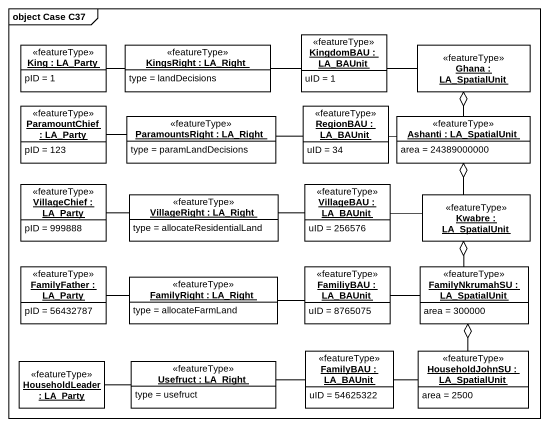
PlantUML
@startuml
mainframe object Case C37
hide circle
hide empty members
object "King : LA_Party" as King <<featureType>> #FFFFFF {
  pID = 1
}
object "KingsRight : LA_Right" as KingsRight <<featureType>> #FFFFFF {
  type = landDecisions
}
object "KingdomBAU : LA_BAUnit" as KingdomBAU <<featureType>> #FFFFFF {
  uID = 1
}
object "Ghana : LA_SpatialUnit" as Ghana <<featureType>> #FFFFFF
object "ParamountChief : LA_Party" as ParamountChief <<featureType>> #FFFFFF {
  pID = 123
}
object "ParamountsRight : LA_Right" as ParamountsRight <<featureType>> #FFFFFF {
  type = paramLandDecisions
}
object "RegionBAU : LA_BAUnit" as RegionBAU <<featureType>> #FFFFFF {
  uID = 34
}
object "Ashanti : LA_SpatialUnit" as Ashanti <<featureType>> #FFFFFF {
  area = 24389000000
}
object "VillageChief : LA_Party" as VillageChief <<featureType>> #FFFFFF {
  pID = 999888
}
object "VillageRight : LA_Right" as VillageRight <<featureType>> #FFFFFF {
  type = allocateResidentialLand
}
object "VillageBAU : LA_BAUnit" as VillageBAU <<featureType>> #FFFFFF {
  uID = 256576
}
object "Kwabre : LA_SpatialUnit" as Kwabre <<featureType>> #FFFFFF
object "FamilyFather : LA_Party" as FamilyFather <<featureType>> #FFFFFF {
  pID = 56432787
}
object "FamilyRight : LA_Right" as FamilyRight <<featureType>> #FFFFFF {
  type = allocateFarmLand
}
object "FamiliyBAU : LA_BAUnit" as FamiliyBAU <<featureType>> #FFFFFF {
  uID = 8765075
}
object "FamilyNkrumahSU : LA_SpatialUnit" as FamilyNkrumahSU <<featureType>> #FFFFFF {
  area = 300000
}
object "FamilyBAU : LA_BAUnit" as FamilyBAU <<featureType>> #FFFFFF {
  uID = 54625322
}
object "HouseholdJohnSU : LA_SpatialUnit" as HouseholdJohnSU <<featureType>> #FFFFFF {
  area = 2500
}
object "HouseholdLeader : LA_Party" as HouseholdLeader <<featureType>> #FFFFFF
object "Usefruct : LA_Right" as Usefruct <<featureType>> #FFFFFF {
  type = usefruct
}
King -right- KingsRight
KingsRight -right- KingdomBAU
KingdomBAU -right- Ghana
ParamountChief -right- ParamountsRight
ParamountsRight -right- RegionBAU
RegionBAU -right- Ashanti
Ashanti -up-o Ghana
VillageChief -right- VillageRight
VillageRight -right- VillageBAU
VillageBAU -right- Kwabre
Kwabre -up-o Ashanti
FamilyFather -right- FamilyRight
FamilyRight -right- FamiliyBAU
FamiliyBAU -right- FamilyNkrumahSU
FamilyNkrumahSU -up-o Kwabre
FamilyBAU -right- HouseholdJohnSU
HouseholdJohnSU -up-o FamilyNkrumahSU
HouseholdLeader -right- Usefruct
Usefruct -right- FamilyBAU
@enduml
